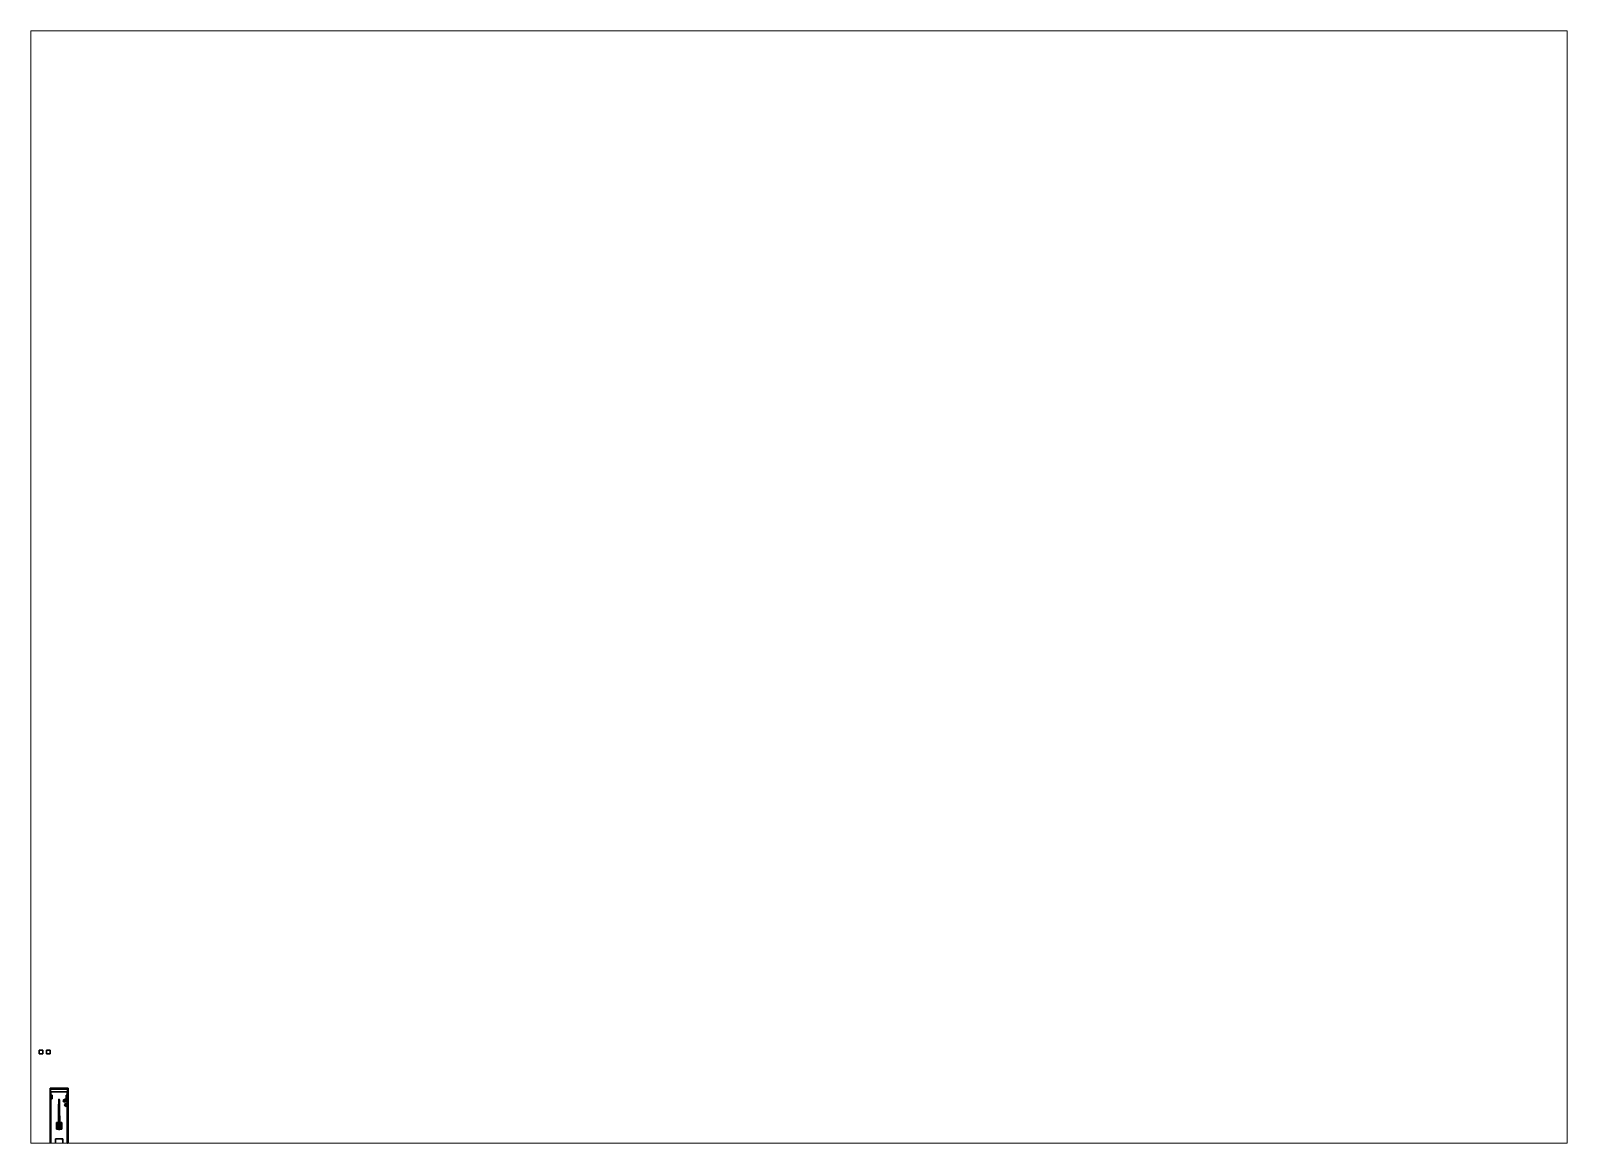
# Paper-space layout 'Layout1' of a CAD drawing. Header units: millimetres. Extents: x 28 to 251, y 20 to 181.
# The model-space entities are those that its viewports show. They can reach past a viewport. Long polylines and large blocks are cut down to what shows.
import ezdxf

# ---------------------------------------------------------------- set-up
doc = ezdxf.new("R2010")
doc.units = ezdxf.units.MM
for name, color, linetype in [('barge2', 7, 'Continuous'), ('crane', 1, 'Continuous'), ('turret', 3, 'Continuous')]:
    doc.layers.add(name, color=color, linetype=linetype)

msp = doc.modelspace()

# ---------------------------------------------------------------- linework, layer by layer
for points in [[(1, 20.5, 1), (1, 20.5), (0, 20.5), (0, 20.5, 1)], [(1, 20.5), (1, 19.5), (0, 19.5), (0, 20.5)], [(0, 20.5), (0, 19.5), (0, 19.5, 1), (0, 20.5, 1)], [(0, 20.5, 1), (0, 19.5, 1), (1, 19.5, 1), (1, 20.5, 1)], [(0, 19.5, 1), (0, 19.5), (1, 19.5), (1, 19.5, 1)], [(1, 19.5, 1), (1, 19.5), (1, 20.5), (1, 20.5, 1)], [(3, 20.5), (3, 19.5), (2, 19.5), (2, 20.5)], [(2, 20.5), (2, 19.5), (3, 19.5), (3, 20.5)], [(3, 9.75), (3, -10), (3, -10, 1), (3, 10, 1)], [(3, 10, 1), (3, -10, 1), (8, -10, 1), (8, 10, 1)], [(8, 10, 1), (8, 9.75), (3, 9.75), (3, 10, 1)], [(3.25, 9, -1), (3.25, -9.5, -1), (3, -10), (3, 9.75)], [(8, 9.75), (7.75, 9, -1), (3.25, 9, -1), (3, 9.75)], [(3.1, 9.77, 2), (3.1, 6.72, 2), (3.14, 6.72, 2), (3.14, 9.73, 2)], [(3.14, 9.73, 2), (3.14, 6.72, 2), (3.1, 6.72, 2), (3.1, 9.77, 2)], [(7.85, 9.73, 2), (3.14, 9.73, 2), (3.1, 9.77, 2), (7.89, 9.77, 2)], [(7.89, 9.77, 2), (3.1, 9.77, 2), (3.14, 9.73, 2), (7.85, 9.73, 2)], [(3.11, 9.77, 1), (3.11, 9.73, 1), (3.11, 9.73, 2), (3.11, 9.77, 2)], [(3.14, 9.75, 1), (3.11, 9.77, 1), (3.11, 9.77, 2), (3.14, 9.75, 2)], [(3.11, 9.73, 1), (3.14, 9.75, 1), (3.14, 9.75, 2), (3.11, 9.73, 2)], [(7.75, 9, -1), (7.75, -9.5, -1), (3.25, -9.5, -1), (3.25, 9, -1)], [(4.62, 9.75, 1), (4.59, 9.77, 1), (4.59, 9.77, 2), (4.62, 9.75, 2)], [(4.59, 9.77, 1), (4.59, 9.73, 1), (4.59, 9.73, 2), (4.59, 9.77, 2)], [(4.59, 9.73, 1), (4.62, 9.75, 1), (4.62, 9.75, 2), (4.59, 9.73, 2)], [(6.39, 9.77, 1), (6.39, 9.73, 1), (6.39, 9.73, 2), (6.39, 9.77, 2)], [(6.42, 9.75, 1), (6.39, 9.77, 1), (6.39, 9.77, 2), (6.42, 9.75, 2)], [(6.39, 9.73, 1), (6.42, 9.75, 1), (6.42, 9.75, 2), (6.39, 9.73, 2)], [(8, -10), (7.75, -9.5, -1), (7.75, 9, -1), (8, 9.75)], [(7.85, 9.73, 2), (7.85, -9.73, 2), (7.89, -9.77, 2), (7.89, 9.77, 2)], [(7.89, 9.77, 2), (7.89, -9.77, 2), (7.85, -9.73, 2), (7.85, 9.73, 2)], [(7.89, 9.75, 1), (7.86, 9.77, 1), (7.86, 9.77, 2), (7.89, 9.75, 2)], [(7.86, 9.77, 1), (7.86, 9.73, 1), (7.86, 9.73, 2), (7.86, 9.77, 2)], [(7.86, 9.73, 1), (7.89, 9.75, 1), (7.89, 9.75, 2), (7.86, 9.73, 2)], [(8, -10, 1), (8, -10), (8, 9.75), (8, 10, 1)], [(3.11, 8.27, 1), (3.11, 8.23, 1), (3.11, 8.23, 2), (3.11, 8.27, 2)], [(3.14, 8.25, 1), (3.11, 8.27, 1), (3.11, 8.27, 2), (3.14, 8.25, 2)], [(3.11, 8.23, 1), (3.14, 8.25, 1), (3.14, 8.25, 2), (3.11, 8.23, 2)], [(3.14, 6.75, 1), (3.11, 6.77, 1), (3.11, 6.77, 2), (3.14, 6.75, 2)], [(3.11, 6.77, 1), (3.11, 6.73, 1), (3.11, 6.73, 2), (3.11, 6.77, 2)], [(3.11, 6.73, 1), (3.14, 6.75, 1), (3.14, 6.75, 2), (3.11, 6.73, 2)], [(3.25, 8, 1), (3.25, 7, 1), (3.25, 7, 1.1), (3.25, 8, 1.1)], [(3.25, 8, 1.1), (3.25, 7, 1.1), (3.55, 7, 1.1), (3.55, 8, 1.1)], [(3.55, 8, 1.1), (3.55, 8, 1), (3.25, 8, 1), (3.25, 8, 1.1)], [(3.25, 7, 1.1), (3.25, 7, 1), (3.55, 7, 1), (3.55, 7, 1.1)], [(3.35, 7.84, 1.1), (3.3, 7.75, 1.1), (3.3, 7.75, 1.4), (3.35, 7.84, 1.4)], [(3.35, 7.84, 1.4), (3.3, 7.75, 1.4), (3.35, 7.66, 1.4), (3.45, 7.84, 1.4)], [(3.3, 7.75, 1.1), (3.35, 7.66, 1.1), (3.35, 7.66, 1.4), (3.3, 7.75, 1.4)], [(3.35, 7.34, 1.1), (3.3, 7.25, 1.1), (3.3, 7.25, 1.4), (3.35, 7.34, 1.4)], [(3.35, 7.34, 1.4), (3.3, 7.25, 1.4), (3.35, 7.16, 1.4), (3.45, 7.34, 1.4)], [(3.3, 7.25, 1.1), (3.35, 7.16, 1.1), (3.35, 7.16, 1.4), (3.3, 7.25, 1.4)], [(3.45, 7.84, 1.1), (3.35, 7.84, 1.1), (3.35, 7.84, 1.4), (3.45, 7.84, 1.4)], [(3.45, 7.84, 1.4), (3.35, 7.66, 1.4), (3.45, 7.66, 1.4), (3.5, 7.75, 1.4)], [(3.35, 7.66, 1.1), (3.45, 7.66, 1.1), (3.45, 7.66, 1.4), (3.35, 7.66, 1.4)], [(3.45, 7.34, 1.1), (3.35, 7.34, 1.1), (3.35, 7.34, 1.4), (3.45, 7.34, 1.4)], [(3.45, 7.34, 1.4), (3.35, 7.16, 1.4), (3.45, 7.16, 1.4), (3.5, 7.25, 1.4)], [(3.35, 7.16, 1.1), (3.45, 7.16, 1.1), (3.45, 7.16, 1.4), (3.35, 7.16, 1.4)], [(3.5, 7.75, 1.1), (3.45, 7.84, 1.1), (3.45, 7.84, 1.4), (3.5, 7.75, 1.4)], [(3.45, 7.66, 1.1), (3.5, 7.75, 1.1), (3.5, 7.75, 1.4), (3.45, 7.66, 1.4)], [(3.5, 7.25, 1.1), (3.45, 7.34, 1.1), (3.45, 7.34, 1.4), (3.5, 7.25, 1.4)], [(3.45, 7.16, 1.1), (3.5, 7.25, 1.1), (3.5, 7.25, 1.4), (3.45, 7.16, 1.4)], [(3.55, 7, 1.1), (3.55, 7, 1), (3.55, 8, 1), (3.55, 8, 1.1)], [(6.8, 6.79, 2), (6.68, 6.51, 2), (6.8, 6.23, 2), (7.08, 6.91, 2)], [(6.8, 6.79, 1), (6.68, 6.51, 1), (6.68, 6.51, 2), (6.8, 6.79, 2)], [(6.68, 6.51, 1), (6.8, 6.23, 1), (6.8, 6.23, 2), (6.68, 6.51, 2)], [(7.08, 6.91, 1), (6.8, 6.79, 1), (6.8, 6.79, 2), (7.08, 6.91, 2)], [(7.08, 6.91, 2), (6.8, 6.23, 2), (7.08, 6.11, 2), (7.36, 6.79, 2)], [(6.8, 6.23, 1), (7.08, 6.11, 1), (7.08, 6.11, 2), (6.8, 6.23, 2)], [(7.16, 5.61, 2), (7.04, 5.33, 2), (7.16, 5.05, 2), (7.44, 5.73, 2)], [(7.16, 5.61, 1), (7.04, 5.33, 1), (7.04, 5.33, 2), (7.16, 5.61, 2)], [(7.04, 5.33, 1), (7.16, 5.05, 1), (7.16, 5.05, 2), (7.04, 5.33, 2)], [(7.36, 6.79, 1), (7.08, 6.91, 1), (7.08, 6.91, 2), (7.36, 6.79, 2)], [(7.36, 6.79, 2), (7.08, 6.11, 2), (7.36, 6.23, 2), (7.48, 6.51, 2)], [(7.08, 6.11, 1), (7.36, 6.23, 1), (7.36, 6.23, 2), (7.08, 6.11, 2)], [(7.44, 5.73, 1), (7.16, 5.61, 1), (7.16, 5.61, 2), (7.44, 5.73, 2)], [(7.44, 5.73, 2), (7.16, 5.05, 2), (7.44, 4.93, 2), (7.72, 5.61, 2)], [(7.16, 5.05, 1), (7.44, 4.93, 1), (7.44, 4.93, 2), (7.16, 5.05, 2)], [(7.48, 6.51, 1), (7.36, 6.79, 1), (7.36, 6.79, 2), (7.48, 6.51, 2)], [(7.36, 6.23, 1), (7.48, 6.51, 1), (7.48, 6.51, 2), (7.36, 6.23, 2)], [(7.72, 5.61, 1), (7.44, 5.73, 1), (7.44, 5.73, 2), (7.72, 5.61, 2)], [(7.72, 5.61, 2), (7.44, 4.93, 2), (7.72, 5.05, 2), (7.84, 5.33, 2)], [(7.44, 4.93, 1), (7.72, 5.05, 1), (7.72, 5.05, 2), (7.44, 4.93, 2)], [(7.75, 8, 1.1), (7.75, 8, 1), (7.45, 8, 1), (7.45, 8, 1.1)], [(7.45, 8, 1), (7.45, 7, 1), (7.45, 7, 1.1), (7.45, 8, 1.1)], [(7.45, 8, 1.1), (7.45, 7, 1.1), (7.75, 7, 1.1), (7.75, 8, 1.1)], [(7.45, 7, 1.1), (7.45, 7, 1), (7.75, 7, 1), (7.75, 7, 1.1)], [(7.55, 7.84, 1.1), (7.5, 7.75, 1.1), (7.5, 7.75, 1.4), (7.55, 7.84, 1.4)], [(7.55, 7.84, 1.4), (7.5, 7.75, 1.4), (7.55, 7.66, 1.4), (7.65, 7.84, 1.4)], [(7.5, 7.75, 1.1), (7.55, 7.66, 1.1), (7.55, 7.66, 1.4), (7.5, 7.75, 1.4)], [(7.55, 7.34, 1.1), (7.5, 7.25, 1.1), (7.5, 7.25, 1.4), (7.55, 7.34, 1.4)], [(7.55, 7.34, 1.4), (7.5, 7.25, 1.4), (7.55, 7.16, 1.4), (7.65, 7.34, 1.4)], [(7.5, 7.25, 1.1), (7.55, 7.16, 1.1), (7.55, 7.16, 1.4), (7.5, 7.25, 1.4)], [(7.65, 7.84, 1.1), (7.55, 7.84, 1.1), (7.55, 7.84, 1.4), (7.65, 7.84, 1.4)], [(7.65, 7.84, 1.4), (7.55, 7.66, 1.4), (7.65, 7.66, 1.4), (7.7, 7.75, 1.4)], [(7.55, 7.66, 1.1), (7.65, 7.66, 1.1), (7.65, 7.66, 1.4), (7.55, 7.66, 1.4)], [(7.65, 7.34, 1.1), (7.55, 7.34, 1.1), (7.55, 7.34, 1.4), (7.65, 7.34, 1.4)], [(7.65, 7.34, 1.4), (7.55, 7.16, 1.4), (7.65, 7.16, 1.4), (7.7, 7.25, 1.4)], [(7.55, 7.16, 1.1), (7.65, 7.16, 1.1), (7.65, 7.16, 1.4), (7.55, 7.16, 1.4)], [(7.7, 7.75, 1.1), (7.65, 7.84, 1.1), (7.65, 7.84, 1.4), (7.7, 7.75, 1.4)], [(7.65, 7.66, 1.1), (7.7, 7.75, 1.1), (7.7, 7.75, 1.4), (7.65, 7.66, 1.4)], [(7.7, 7.25, 1.1), (7.65, 7.34, 1.1), (7.65, 7.34, 1.4), (7.7, 7.25, 1.4)], [(7.65, 7.16, 1.1), (7.7, 7.25, 1.1), (7.7, 7.25, 1.4), (7.65, 7.16, 1.4)], [(7.84, 5.33, 1), (7.72, 5.61, 1), (7.72, 5.61, 2), (7.84, 5.33, 2)], [(7.72, 5.05, 1), (7.84, 5.33, 1), (7.84, 5.33, 2), (7.72, 5.05, 2)], [(7.75, 7, 1.1), (7.75, 7, 1), (7.75, 8, 1), (7.75, 8, 1.1)], [(7.89, 8.25, 1), (7.86, 8.27, 1), (7.86, 8.27, 2), (7.89, 8.25, 2)], [(7.86, 8.27, 1), (7.86, 8.23, 1), (7.86, 8.23, 2), (7.86, 8.27, 2)], [(7.86, 8.23, 1), (7.89, 8.25, 1), (7.89, 8.25, 2), (7.86, 8.23, 2)], [(7.86, 6.77, 1), (7.86, 6.73, 1), (7.86, 6.73, 2), (7.86, 6.77, 2)], [(7.89, 6.75, 1), (7.86, 6.77, 1), (7.86, 6.77, 2), (7.89, 6.75, 2)], [(7.86, 6.73, 1), (7.89, 6.75, 1), (7.89, 6.75, 2), (7.86, 6.73, 2)], [(7.89, 5.25, 1), (7.86, 5.27, 1), (7.86, 5.27, 2), (7.89, 5.25, 2)], [(7.86, 5.27, 1), (7.86, 5.23, 1), (7.86, 5.23, 2), (7.86, 5.27, 2)], [(7.86, 5.23, 1), (7.89, 5.25, 1), (7.89, 5.25, 2), (7.86, 5.23, 2)], [(5.05, 0, 1.1), (5.95, 0, 1.1), (5.72, 0.39, 1.1), (5.27, 0.39, 1.1)], [(5.27, 0.39, 1), (5.05, 0, 1), (5.05, 0, 1.1), (5.27, 0.39, 1.1)], [(5.27, -0.39, 1.1), (5.72, -0.39, 1.1), (5.95, 0, 1.1), (5.05, 0, 1.1)], [(5.05, 0, 1), (5.27, -0.39, 1), (5.27, -0.39, 1.1), (5.05, 0, 1.1)], [(5.72, 0.39, 1), (5.27, 0.39, 1), (5.27, 0.39, 1.1), (5.72, 0.39, 1.1)], [(5.95, 0, 1), (5.72, 0.39, 1), (5.72, 0.39, 1.1), (5.95, 0, 1.1)], [(5.72, -0.39, 1), (5.95, 0, 1), (5.95, 0, 1.1), (5.72, -0.39, 1.1)], [(7.86, 3.77, 1), (7.86, 3.73, 1), (7.86, 3.73, 2), (7.86, 3.77, 2)], [(7.89, 3.75, 1), (7.86, 3.77, 1), (7.86, 3.77, 2), (7.89, 3.75, 2)], [(7.86, 3.73, 1), (7.89, 3.75, 1), (7.89, 3.75, 2), (7.86, 3.73, 2)], [(7.86, 2.27, 1), (7.86, 2.23, 1), (7.86, 2.23, 2), (7.86, 2.27, 2)], [(7.89, 2.25, 1), (7.86, 2.27, 1), (7.86, 2.27, 2), (7.89, 2.25, 2)], [(7.86, 2.23, 1), (7.89, 2.25, 1), (7.89, 2.25, 2), (7.86, 2.23, 2)], [(7.86, 0.77, 1), (7.86, 0.73, 1), (7.86, 0.73, 2), (7.86, 0.77, 2)], [(7.89, 0.75, 1), (7.86, 0.77, 1), (7.86, 0.77, 2), (7.89, 0.75, 2)], [(7.86, 0.73, 1), (7.89, 0.75, 1), (7.89, 0.75, 2), (7.86, 0.73, 2)], [(4.5, -4, 3.25), (4.5, -6, 3.25), (6.5, -6, 3.25), (6.5, -4, 3.25)], [(6.5, -4, 3.25), (6.5, -6, 3.25), (4.5, -6, 3.25), (4.5, -4, 3.25)], [(4.6, -4.1, 1), (4.6, -4.2, 1), (4.6, -4.2, 3.25), (4.6, -4.1, 3.25)], [(4.7, -4.1, 3.25), (4.7, -4.1, 1), (4.6, -4.1, 1), (4.6, -4.1, 3.25)], [(4.6, -4.2, 3.25), (4.6, -4.2, 1), (4.7, -4.2, 1), (4.7, -4.2, 3.25)], [(4.7, -4.2, 3.25), (4.7, -4.2, 1), (4.7, -4.1, 1), (4.7, -4.1, 3.25)], [(5.27, -0.39, 1), (5.72, -0.39, 1), (5.72, -0.39, 1.1), (5.27, -0.39, 1.1)], [(6.4, -4.1, 3.25), (6.4, -4.1, 1), (6.3, -4.1, 1), (6.3, -4.1, 3.25)], [(6.3, -4.1, 1), (6.3, -4.2, 1), (6.3, -4.2, 3.25), (6.3, -4.1, 3.25)], [(6.3, -4.2, 3.25), (6.3, -4.2, 1), (6.4, -4.2, 1), (6.4, -4.2, 3.25)], [(6.4, -4.2, 3.25), (6.4, -4.2, 1), (6.4, -4.1, 1), (6.4, -4.1, 3.25)], [(7.89, -0.75, 1), (7.86, -0.73, 1), (7.86, -0.73, 2), (7.89, -0.75, 2)], [(7.86, -0.73, 1), (7.86, -0.77, 1), (7.86, -0.77, 2), (7.86, -0.73, 2)], [(7.86, -0.77, 1), (7.89, -0.75, 1), (7.89, -0.75, 2), (7.86, -0.77, 2)], [(7.86, -2.23, 1), (7.86, -2.27, 1), (7.86, -2.27, 2), (7.86, -2.23, 2)], [(7.89, -2.25, 1), (7.86, -2.23, 1), (7.86, -2.23, 2), (7.89, -2.25, 2)], [(7.86, -2.27, 1), (7.89, -2.25, 1), (7.89, -2.25, 2), (7.86, -2.27, 2)], [(7.89, -3.75, 1), (7.86, -3.73, 1), (7.86, -3.73, 2), (7.89, -3.75, 2)], [(7.86, -3.73, 1), (7.86, -3.77, 1), (7.86, -3.77, 2), (7.86, -3.73, 2)], [(7.86, -3.77, 1), (7.89, -3.75, 1), (7.89, -3.75, 2), (7.86, -3.77, 2)], [(3.1, -5.22, 2), (3.1, -9.77, 2), (3.14, -9.73, 2), (3.14, -5.22, 2)], [(3.14, -5.22, 2), (3.14, -9.73, 2), (3.1, -9.77, 2), (3.1, -5.22, 2)], [(3.14, -5.25, 1), (3.11, -5.23, 1), (3.11, -5.23, 2), (3.14, -5.25, 2)], [(3.11, -5.23, 1), (3.11, -5.27, 1), (3.11, -5.27, 2), (3.11, -5.23, 2)], [(3.11, -5.27, 1), (3.14, -5.25, 1), (3.14, -5.25, 2), (3.11, -5.27, 2)], [(3.11, -6.73, 1), (3.11, -6.77, 1), (3.11, -6.77, 2), (3.11, -6.73, 2)], [(3.14, -6.75, 1), (3.11, -6.73, 1), (3.11, -6.73, 2), (3.14, -6.75, 2)], [(3.11, -6.77, 1), (3.14, -6.75, 1), (3.14, -6.75, 2), (3.11, -6.77, 2)], [(3.55, -7, 1.1), (3.55, -7, 1), (3.25, -7, 1), (3.25, -7, 1.1)], [(3.25, -7, 1), (3.25, -8, 1), (3.25, -8, 1.1), (3.25, -7, 1.1)], [(3.25, -7, 1.1), (3.25, -8, 1.1), (3.55, -8, 1.1), (3.55, -7, 1.1)], [(3.35, -7.16, 1.1), (3.3, -7.25, 1.1), (3.3, -7.25, 1.4), (3.35, -7.16, 1.4)], [(3.35, -7.16, 1.4), (3.3, -7.25, 1.4), (3.35, -7.34, 1.4), (3.45, -7.16, 1.4)], [(3.3, -7.25, 1.1), (3.35, -7.34, 1.1), (3.35, -7.34, 1.4), (3.3, -7.25, 1.4)], [(3.45, -7.16, 1.1), (3.35, -7.16, 1.1), (3.35, -7.16, 1.4), (3.45, -7.16, 1.4)], [(3.45, -7.16, 1.4), (3.35, -7.34, 1.4), (3.45, -7.34, 1.4), (3.5, -7.25, 1.4)], [(3.35, -7.34, 1.1), (3.45, -7.34, 1.1), (3.45, -7.34, 1.4), (3.35, -7.34, 1.4)], [(3.5, -7.25, 1.1), (3.45, -7.16, 1.1), (3.45, -7.16, 1.4), (3.5, -7.25, 1.4)], [(3.45, -7.34, 1.1), (3.5, -7.25, 1.1), (3.5, -7.25, 1.4), (3.45, -7.34, 1.4)], [(3.55, -8, 1.1), (3.55, -8, 1), (3.55, -7, 1), (3.55, -7, 1.1)], [(4.5, -6, 1), (4.5, -8.25, 1), (4.5, -8.25, 3), (4.5, -6, 3.25)], [(4.5, -6, 3.25), (4.5, -8.25, 3), (6.5, -8.25, 3), (6.5, -6, 3.25)], [(6.5, -6, 3.25), (6.5, -6, 1), (4.5, -6, 1), (4.5, -6, 3.25)], [(6.5, -8.25, 3), (6.5, -8.25, 1), (6.5, -6, 1), (6.5, -6, 3.25)], [(7.45, -7, 1), (7.45, -8, 1), (7.45, -8, 1.1), (7.45, -7, 1.1)], [(7.75, -7, 1.1), (7.75, -7, 1), (7.45, -7, 1), (7.45, -7, 1.1)], [(7.45, -7, 1.1), (7.45, -8, 1.1), (7.75, -8, 1.1), (7.75, -7, 1.1)], [(7.55, -7.16, 1.1), (7.5, -7.25, 1.1), (7.5, -7.25, 1.4), (7.55, -7.16, 1.4)], [(7.55, -7.16, 1.4), (7.5, -7.25, 1.4), (7.55, -7.34, 1.4), (7.65, -7.16, 1.4)], [(7.5, -7.25, 1.1), (7.55, -7.34, 1.1), (7.55, -7.34, 1.4), (7.5, -7.25, 1.4)], [(7.65, -7.16, 1.1), (7.55, -7.16, 1.1), (7.55, -7.16, 1.4), (7.65, -7.16, 1.4)], [(7.65, -7.16, 1.4), (7.55, -7.34, 1.4), (7.65, -7.34, 1.4), (7.7, -7.25, 1.4)], [(7.55, -7.34, 1.1), (7.65, -7.34, 1.1), (7.65, -7.34, 1.4), (7.55, -7.34, 1.4)], [(7.7, -7.25, 1.1), (7.65, -7.16, 1.1), (7.65, -7.16, 1.4), (7.7, -7.25, 1.4)], [(7.65, -7.34, 1.1), (7.7, -7.25, 1.1), (7.7, -7.25, 1.4), (7.65, -7.34, 1.4)], [(7.75, -8, 1.1), (7.75, -8, 1), (7.75, -7, 1), (7.75, -7, 1.1)], [(7.86, -5.23, 1), (7.86, -5.27, 1), (7.86, -5.27, 2), (7.86, -5.23, 2)], [(7.89, -5.25, 1), (7.86, -5.23, 1), (7.86, -5.23, 2), (7.89, -5.25, 2)], [(7.86, -5.27, 1), (7.89, -5.25, 1), (7.89, -5.25, 2), (7.86, -5.27, 2)], [(7.89, -6.75, 1), (7.86, -6.73, 1), (7.86, -6.73, 2), (7.89, -6.75, 2)], [(7.86, -6.73, 1), (7.86, -6.77, 1), (7.86, -6.77, 2), (7.86, -6.73, 2)], [(7.86, -6.77, 1), (7.89, -6.75, 1), (7.89, -6.75, 2), (7.86, -6.77, 2)]]:
    msp.add_3dface(points)
at = {"layer": 'barge2'}
for points in [[(-3, 10, 1), (-3, 9.75), (-8, 9.75), (-8, 10, 1)], [(-8, 10, 1), (-8, -10, 1), (-3, -10, 1), (-3, 10, 1)], [(-3, 9.75), (-3.25, 9, -1), (-7.75, 9, -1), (-8, 9.75)], [(-3.11, 9.77, 2), (-7.9, 9.77, 2), (-7.86, 9.73, 2), (-3.15, 9.73, 2)], [(-3.15, 9.73, 2), (-7.86, 9.73, 2), (-7.9, 9.77, 2), (-3.11, 9.77, 2)], [(-3.25, 9, -1), (-3.25, -9.5, -1), (-7.75, -9.5, -1), (-7.75, 9, -1)], [(-3, -10), (-3.25, -9.5, -1), (-3.25, 9, -1), (-3, 9.75)], [(-3.15, 9.73, 2), (-3.15, 6.72, 2), (-3.11, 6.72, 2), (-3.11, 9.77, 2)], [(-3.11, 9.77, 2), (-3.11, 6.72, 2), (-3.15, 6.72, 2), (-3.15, 9.73, 2)], [(-3.11, 9.75, 1), (-3.14, 9.77, 1), (-3.14, 9.77, 2), (-3.11, 9.75, 2)], [(-3.14, 9.77, 1), (-3.14, 9.73, 1), (-3.14, 9.73, 2), (-3.14, 9.77, 2)], [(-3.14, 9.73, 1), (-3.11, 9.75, 1), (-3.11, 9.75, 2), (-3.14, 9.73, 2)], [(-3, -10, 1), (-3, -10), (-3, 9.75), (-3, 10, 1)], [(-4.46, 4.59, 2), (-4.58, 4.31, 2), (-4.46, 4.03, 2), (-4.18, 4.71, 2)], [(-3.55, 5.05, 3.24), (-3.55, 4.95, 3.24), (-4.5, 4.95, 3.18), (-4.5, 5.05, 3.18)], [(-4.5, 5.05, 3.18), (-4.5, 4.95, 3.18), (-3.55, 4.95, 3.24), (-3.55, 5.05, 3.24)], [(-3.45, 4.95, 3.25), (-3.45, 4, 3.15), (-4.5, 4, 3.08), (-4.5, 4.95, 3.18)], [(-4.5, 4.95, 3.18), (-4.5, 4, 3.08), (-3.45, 4, 3.15), (-3.45, 4.95, 3.25)], [(-4.18, 4.71, 1), (-4.46, 4.59, 1), (-4.46, 4.59, 2), (-4.18, 4.71, 2)], [(-4.18, 4.71, 2), (-4.46, 4.03, 2), (-4.18, 3.91, 2), (-3.9, 4.59, 2)], [(-3.9, 4.59, 1), (-4.18, 4.71, 1), (-4.18, 4.71, 2), (-3.9, 4.59, 2)], [(-3.9, 4.59, 2), (-4.18, 3.91, 2), (-3.9, 4.03, 2), (-3.78, 4.31, 2)], [(-3.78, 4.31, 1), (-3.9, 4.59, 1), (-3.9, 4.59, 2), (-3.78, 4.31, 2)], [(-3.9, 4.03, 1), (-3.78, 4.31, 1), (-3.78, 4.31, 2), (-3.9, 4.03, 2)], [(-3.55, 8, 1), (-3.55, 7, 1), (-3.55, 7, 1.1), (-3.55, 8, 1.1)], [(-3.25, 8, 1.1), (-3.25, 8, 1), (-3.55, 8, 1), (-3.55, 8, 1.1)], [(-3.55, 8, 1.1), (-3.55, 7, 1.1), (-3.25, 7, 1.1), (-3.25, 8, 1.1)], [(-3.55, 7, 1.1), (-3.55, 7, 1), (-3.25, 7, 1), (-3.25, 7, 1.1)], [(-3.45, 5.05, 3.25), (-3.45, 5.05, 1), (-3.55, 5.05, 1), (-3.55, 5.05, 3.25)], [(-3.55, 5.05, 1), (-3.55, 4.95, 1), (-3.55, 4.95, 3.25), (-3.55, 5.05, 3.25)], [(-3.45, 4.95, 3.25), (-3.45, 5.05, 3.25), (-3.55, 5.05, 3.25), (-3.55, 4.95, 3.25)], [(-3.55, 4.95, 3.25), (-3.55, 4.95, 1), (-3.45, 4.95, 1), (-3.45, 4.95, 3.25)], [(-3.45, 7.84, 1.1), (-3.5, 7.75, 1.1), (-3.5, 7.75, 1.4), (-3.45, 7.84, 1.4)], [(-3.45, 7.84, 1.4), (-3.5, 7.75, 1.4), (-3.45, 7.66, 1.4), (-3.35, 7.84, 1.4)], [(-3.5, 7.75, 1.1), (-3.45, 7.66, 1.1), (-3.45, 7.66, 1.4), (-3.5, 7.75, 1.4)], [(-3.45, 7.34, 1.1), (-3.5, 7.25, 1.1), (-3.5, 7.25, 1.4), (-3.45, 7.34, 1.4)], [(-3.45, 7.34, 1.4), (-3.5, 7.25, 1.4), (-3.45, 7.16, 1.4), (-3.35, 7.34, 1.4)], [(-3.5, 7.25, 1.1), (-3.45, 7.16, 1.1), (-3.45, 7.16, 1.4), (-3.5, 7.25, 1.4)], [(-3.35, 7.84, 1.1), (-3.45, 7.84, 1.1), (-3.45, 7.84, 1.4), (-3.35, 7.84, 1.4)], [(-3.35, 7.84, 1.4), (-3.45, 7.66, 1.4), (-3.35, 7.66, 1.4), (-3.3, 7.75, 1.4)], [(-3.45, 7.66, 1.1), (-3.35, 7.66, 1.1), (-3.35, 7.66, 1.4), (-3.45, 7.66, 1.4)], [(-3.35, 7.34, 1.1), (-3.45, 7.34, 1.1), (-3.45, 7.34, 1.4), (-3.35, 7.34, 1.4)], [(-3.35, 7.34, 1.4), (-3.45, 7.16, 1.4), (-3.35, 7.16, 1.4), (-3.3, 7.25, 1.4)], [(-3.45, 7.16, 1.1), (-3.35, 7.16, 1.1), (-3.35, 7.16, 1.4), (-3.45, 7.16, 1.4)], [(-3.45, 4.95, 3.25), (-3.45, 4.95, 1), (-3.45, 5.05, 1), (-3.45, 5.05, 3.25)], [(-3.3, 7.75, 1.1), (-3.35, 7.84, 1.1), (-3.35, 7.84, 1.4), (-3.3, 7.75, 1.4)], [(-3.35, 7.66, 1.1), (-3.3, 7.75, 1.1), (-3.3, 7.75, 1.4), (-3.35, 7.66, 1.4)], [(-3.3, 7.25, 1.1), (-3.35, 7.34, 1.1), (-3.35, 7.34, 1.4), (-3.3, 7.25, 1.4)], [(-3.35, 7.16, 1.1), (-3.3, 7.25, 1.1), (-3.3, 7.25, 1.4), (-3.35, 7.16, 1.4)], [(-3.25, 7, 1.1), (-3.25, 7, 1), (-3.25, 8, 1), (-3.25, 8, 1.1)], [(-3.11, 8.25, 1), (-3.14, 8.27, 1), (-3.14, 8.27, 2), (-3.11, 8.25, 2)], [(-3.14, 8.27, 1), (-3.14, 8.23, 1), (-3.14, 8.23, 2), (-3.14, 8.27, 2)], [(-3.14, 8.23, 1), (-3.11, 8.25, 1), (-3.11, 8.25, 2), (-3.14, 8.23, 2)], [(-3.14, 6.77, 1), (-3.14, 6.73, 1), (-3.14, 6.73, 2), (-3.14, 6.77, 2)], [(-3.11, 6.75, 1), (-3.14, 6.77, 1), (-3.14, 6.77, 2), (-3.11, 6.75, 2)], [(-3.14, 6.73, 1), (-3.11, 6.75, 1), (-3.11, 6.75, 2), (-3.14, 6.73, 2)], [(-4.58, 3.88, 2), (-4.86, 3.2, 2), (-4.58, 3.32, 2), (-4.46, 3.6, 2)], [(-4.46, 3.6, 1), (-4.58, 3.88, 1), (-4.58, 3.88, 2), (-4.46, 3.6, 2)], [(-4.58, 3.32, 1), (-4.46, 3.6, 1), (-4.46, 3.6, 2), (-4.58, 3.32, 2)], [(-3.45, 4, 3.15), (-3.45, 2.5, 3.07), (-4.5, 2.5, 3), (-4.5, 4, 3.08)], [(-4.5, 4, 3.08), (-4.5, 2.5, 3), (-3.45, 2.5, 3.07), (-3.45, 4, 3.15)], [(-3.45, 1, 3.15), (-3.45, 2.5, 3.07), (-4.5, 2.5, 3), (-4.5, 1, 3.08)], [(-4.5, 1, 3.08), (-4.5, 2.5, 3), (-3.45, 2.5, 3.07), (-3.45, 1, 3.15)], [(-4.5, 0.05, 3.18), (-4.5, 1, 3.08), (-3.45, 1, 3.15), (-3.45, 0.05, 3.25)], [(-3.45, 0.05, 3.25), (-3.45, 1, 3.15), (-4.5, 1, 3.08), (-4.5, 0.05, 3.18)], [(-3.55, 0.05, 3.24), (-3.55, -0.05, 3.24), (-4.5, -0.05, 3.18), (-4.5, 0.05, 3.18)], [(-4.5, 0.05, 3.18), (-4.5, -0.05, 3.18), (-3.55, -0.05, 3.24), (-3.55, 0.05, 3.24)], [(-4.46, 4.03, 1), (-4.18, 3.91, 1), (-4.18, 3.91, 2), (-4.46, 4.03, 2)], [(-4.26, 3.69, 2), (-4.38, 3.41, 2), (-4.26, 3.13, 2), (-3.98, 3.81, 2)], [(-4.26, 3.69, 1), (-4.38, 3.41, 1), (-4.38, 3.41, 2), (-4.26, 3.69, 2)], [(-4.38, 3.41, 1), (-4.26, 3.13, 1), (-4.26, 3.13, 2), (-4.38, 3.41, 2)], [(-3.98, 3.81, 1), (-4.26, 3.69, 1), (-4.26, 3.69, 2), (-3.98, 3.81, 2)], [(-3.98, 3.81, 2), (-4.26, 3.13, 2), (-3.98, 3.01, 2), (-3.7, 3.69, 2)], [(-4.26, 3.13, 1), (-3.98, 3.01, 1), (-3.98, 3.01, 2), (-4.26, 3.13, 2)], [(-4.18, 3.91, 1), (-3.9, 4.03, 1), (-3.9, 4.03, 2), (-4.18, 3.91, 2)], [(-3.7, 3.69, 1), (-3.98, 3.81, 1), (-3.98, 3.81, 2), (-3.7, 3.69, 2)], [(-3.7, 3.69, 2), (-3.98, 3.01, 2), (-3.7, 3.13, 2), (-3.58, 3.41, 2)], [(-3.98, 3.01, 1), (-3.7, 3.13, 1), (-3.7, 3.13, 2), (-3.98, 3.01, 2)], [(-3.58, 3.41, 1), (-3.7, 3.69, 1), (-3.7, 3.69, 2), (-3.58, 3.41, 2)], [(-3.7, 3.13, 1), (-3.58, 3.41, 1), (-3.58, 3.41, 2), (-3.7, 3.13, 2)], [(-3.55, 0.05, 1), (-3.55, -0.05, 1), (-3.55, -0.05, 3.25), (-3.55, 0.05, 3.25)], [(-3.45, 0.05, 3.25), (-3.45, 0.05, 1), (-3.55, 0.05, 1), (-3.55, 0.05, 3.25)], [(-3.45, -0.05, 3.25), (-3.45, 0.05, 3.25), (-3.55, 0.05, 3.25), (-3.55, -0.05, 3.25)], [(-3.45, -0.05, 3.25), (-3.45, -0.05, 1), (-3.45, 0.05, 1), (-3.45, 0.05, 3.25)], [(-3.45, -0.05, 3.25), (-3.45, -1, 3.15), (-4.5, -1, 3.08), (-4.5, -0.05, 3.18)], [(-4.5, -0.05, 3.18), (-4.5, -1, 3.08), (-3.45, -1, 3.15), (-3.45, -0.05, 3.25)], [(-4.5, -1, 3.08), (-4.5, -2.5, 3), (-3.45, -2.5, 3.07), (-3.45, -1, 3.15)], [(-3.45, -1, 3.15), (-3.45, -2.5, 3.07), (-4.5, -2.5, 3), (-4.5, -1, 3.08)], [(-3.45, -4, 3.15), (-3.45, -2.5, 3.07), (-4.5, -2.5, 3), (-4.5, -4, 3.08)], [(-4.5, -4, 3.08), (-4.5, -2.5, 3), (-3.45, -2.5, 3.07), (-3.45, -4, 3.15)], [(-4.5, -4.95, 3.18), (-4.5, -4, 3.08), (-3.45, -4, 3.15), (-3.45, -4.95, 3.25)], [(-3.45, -4.95, 3.25), (-3.45, -4, 3.15), (-4.5, -4, 3.08), (-4.5, -4.95, 3.18)], [(-3.55, -0.05, 3.25), (-3.55, -0.05, 1), (-3.45, -0.05, 1), (-3.45, -0.05, 3.25)], [(-3.55, -4.95, 3.24), (-3.55, -5.05, 3.24), (-4.5, -5.05, 3.18), (-4.5, -4.95, 3.18)], [(-4.5, -4.95, 3.18), (-4.5, -5.05, 3.18), (-3.55, -5.05, 3.24), (-3.55, -4.95, 3.24)], [(-3.55, -4.95, 1), (-3.55, -5.05, 1), (-3.55, -5.05, 3.25), (-3.55, -4.95, 3.25)], [(-3.45, -4.95, 3.25), (-3.45, -4.95, 1), (-3.55, -4.95, 1), (-3.55, -4.95, 3.25)], [(-3.45, -5.05, 3.25), (-3.45, -4.95, 3.25), (-3.55, -4.95, 3.25), (-3.55, -5.05, 3.25)], [(-3.55, -5.05, 3.25), (-3.55, -5.05, 1), (-3.45, -5.05, 1), (-3.45, -5.05, 3.25)], [(-3.25, -7, 1.1), (-3.25, -7, 1), (-3.55, -7, 1), (-3.55, -7, 1.1)], [(-3.55, -7, 1), (-3.55, -8, 1), (-3.55, -8, 1.1), (-3.55, -7, 1.1)], [(-3.55, -7, 1.1), (-3.55, -8, 1.1), (-3.25, -8, 1.1), (-3.25, -7, 1.1)], [(-3.45, -7.16, 1.1), (-3.5, -7.25, 1.1), (-3.5, -7.25, 1.4), (-3.45, -7.16, 1.4)], [(-3.45, -7.16, 1.4), (-3.5, -7.25, 1.4), (-3.45, -7.34, 1.4), (-3.35, -7.16, 1.4)], [(-3.5, -7.25, 1.1), (-3.45, -7.34, 1.1), (-3.45, -7.34, 1.4), (-3.5, -7.25, 1.4)], [(-3.45, -5.05, 3.25), (-3.45, -5.05, 1), (-3.45, -4.95, 1), (-3.45, -4.95, 3.25)], [(-3.35, -7.16, 1.1), (-3.45, -7.16, 1.1), (-3.45, -7.16, 1.4), (-3.35, -7.16, 1.4)], [(-3.35, -7.16, 1.4), (-3.45, -7.34, 1.4), (-3.35, -7.34, 1.4), (-3.3, -7.25, 1.4)], [(-3.45, -7.34, 1.1), (-3.35, -7.34, 1.1), (-3.35, -7.34, 1.4), (-3.45, -7.34, 1.4)], [(-3.3, -7.25, 1.1), (-3.35, -7.16, 1.1), (-3.35, -7.16, 1.4), (-3.3, -7.25, 1.4)], [(-3.35, -7.34, 1.1), (-3.3, -7.25, 1.1), (-3.3, -7.25, 1.4), (-3.35, -7.34, 1.4)], [(-3.25, -8, 1.1), (-3.25, -8, 1), (-3.25, -7, 1), (-3.25, -7, 1.1)], [(-3.15, -5.22, 2), (-3.15, -9.73, 2), (-3.11, -9.77, 2), (-3.11, -5.22, 2)], [(-3.11, -5.22, 2), (-3.11, -9.77, 2), (-3.15, -9.73, 2), (-3.15, -5.22, 2)], [(-3.14, -5.23, 1), (-3.14, -5.27, 1), (-3.14, -5.27, 2), (-3.14, -5.23, 2)], [(-3.11, -5.25, 1), (-3.14, -5.23, 1), (-3.14, -5.23, 2), (-3.11, -5.25, 2)], [(-3.14, -5.27, 1), (-3.11, -5.25, 1), (-3.11, -5.25, 2), (-3.14, -5.27, 2)], [(-3.11, -6.75, 1), (-3.14, -6.73, 1), (-3.14, -6.73, 2), (-3.11, -6.75, 2)], [(-3.14, -6.73, 1), (-3.14, -6.77, 1), (-3.14, -6.77, 2), (-3.14, -6.73, 2)], [(-3.14, -6.77, 1), (-3.11, -6.75, 1), (-3.11, -6.75, 2), (-3.14, -6.77, 2)]]:
    msp.add_3dface(points, dxfattribs=at)
at = {"layer": 'crane'}
for points in [[(5.4, 4.49, 3.22), (5.37, 0.41, 2.18), (5.32, 0.41, 2.18), (5.35, 4.49, 3.22)], [(5.35, 4.49, 3.52), (5.32, 0.41, 2.28), (5.37, 0.41, 2.28), (5.4, 4.49, 3.52)], [(5.35, 4.49, 3.22), (5.32, 0.41, 2.18), (5.32, 0.41, 2.28), (5.35, 4.49, 3.52)], [(5.42, 6.79, 3.23), (5.35, 4.49, 3.52), (5.4, 4.49, 3.52), (5.46, 6.79, 3.23)], [(5.46, 6.79, 3.02), (5.4, 4.49, 3.22), (5.35, 4.49, 3.22), (5.42, 6.79, 3.02)], [(5.42, 6.79, 3.02), (5.35, 4.49, 3.22), (5.35, 4.49, 3.52), (5.42, 6.79, 3.23)], [(5.35, 4.49, 3.52), (5.35, 4.49, 3.22), (5.4, 4.49, 3.22), (5.4, 4.49, 3.52)], [(5.4, 4.49, 3.52), (5.4, 4.49, 3.22), (5.35, 4.49, 3.22), (5.35, 4.49, 3.52)], [(5.37, 0.41, 2.28), (5.37, 0.41, 2.18), (5.4, 4.49, 3.22), (5.4, 4.49, 3.52)], [(5.4, 4.49, 3.52), (5.4, 4.49, 3.22), (5.46, 6.79, 3.02), (5.46, 6.79, 3.23)], [(5.6, 4.56, 3.62), (5.6, 4.64, 3.48), (5.4, 4.64, 3.48), (5.4, 4.56, 3.62)], [(5.6, 4.64, 3.48), (5.6, 4.56, 3.34), (5.4, 4.56, 3.34), (5.4, 4.64, 3.48)], [(5.4, 4.32, 3.48), (5.4, 4.64, 3.48), (5.4, 4.56, 3.34), (5.4, 4.4, 3.34)], [(5.4, 4.4, 3.62), (5.4, 4.56, 3.62), (5.4, 4.64, 3.48), (5.4, 4.32, 3.48)], [(5.6, 4.56, 3.34), (5.6, 4.4, 3.34), (5.4, 4.4, 3.34), (5.4, 4.56, 3.34)], [(5.6, 4.4, 3.62), (5.6, 4.56, 3.62), (5.4, 4.56, 3.62), (5.4, 4.4, 3.62)], [(5.6, 4.4, 3.34), (5.6, 4.32, 3.48), (5.4, 4.32, 3.48), (5.4, 4.4, 3.34)], [(5.6, 4.32, 3.48), (5.6, 4.4, 3.62), (5.4, 4.4, 3.62), (5.4, 4.32, 3.48)], [(5.46, 6.79, 3.23), (5.46, 6.79, 3.02), (5.42, 6.79, 3.02), (5.42, 6.79, 3.23)], [(5.46, 6.58, 3.13), (5.46, 6.9, 3.13), (5.46, 6.82, 2.99), (5.46, 6.66, 2.99)], [(5.54, 6.9, 3.13), (5.54, 6.82, 2.99), (5.46, 6.82, 2.99), (5.46, 6.9, 3.13)], [(5.46, 6.66, 3.27), (5.46, 6.82, 3.27), (5.46, 6.9, 3.13), (5.46, 6.58, 3.13)], [(5.54, 6.82, 3.27), (5.54, 6.9, 3.13), (5.46, 6.9, 3.13), (5.46, 6.82, 3.27)], [(5.54, 6.82, 2.99), (5.54, 6.66, 2.99), (5.46, 6.66, 2.99), (5.46, 6.82, 2.99)], [(5.54, 6.66, 3.27), (5.54, 6.82, 3.27), (5.46, 6.82, 3.27), (5.46, 6.66, 3.27)], [(5.54, 6.66, 2.99), (5.54, 6.58, 3.13), (5.46, 6.58, 3.13), (5.46, 6.66, 2.99)], [(5.54, 6.58, 3.13), (5.54, 6.66, 3.27), (5.46, 6.66, 3.27), (5.46, 6.58, 3.13)], [(5.54, 6.66, 2.99), (5.54, 6.82, 2.99), (5.54, 6.9, 3.13), (5.54, 6.58, 3.13)], [(5.54, 6.58, 3.13), (5.54, 6.9, 3.13), (5.54, 6.82, 3.27), (5.54, 6.66, 3.27)], [(5.54, 6.79, 3.02), (5.6, 4.49, 3.22), (5.6, 4.49, 3.52), (5.54, 6.79, 3.23)], [(5.58, 6.79, 3.02), (5.65, 4.49, 3.22), (5.6, 4.49, 3.22), (5.54, 6.79, 3.02)], [(5.54, 6.79, 3.23), (5.6, 4.49, 3.52), (5.65, 4.49, 3.52), (5.58, 6.79, 3.23)], [(5.58, 6.79, 3.23), (5.58, 6.79, 3.02), (5.54, 6.79, 3.02), (5.54, 6.79, 3.23)], [(5.65, 4.49, 3.52), (5.65, 4.49, 3.22), (5.58, 6.79, 3.02), (5.58, 6.79, 3.23)], [(5.6, 4.4, 3.34), (5.6, 4.56, 3.34), (5.6, 4.64, 3.48), (5.6, 4.32, 3.48)], [(5.6, 4.32, 3.48), (5.6, 4.64, 3.48), (5.6, 4.56, 3.62), (5.6, 4.4, 3.62)], [(5.65, 4.49, 3.22), (5.68, 0.41, 2.18), (5.63, 0.41, 2.18), (5.6, 4.49, 3.22)], [(5.6, 4.49, 3.22), (5.63, 0.41, 2.18), (5.63, 0.41, 2.28), (5.6, 4.49, 3.52)], [(5.6, 4.49, 3.52), (5.63, 0.41, 2.28), (5.68, 0.41, 2.28), (5.65, 4.49, 3.52)], [(5.6, 4.49, 3.52), (5.6, 4.49, 3.22), (5.65, 4.49, 3.22), (5.65, 4.49, 3.52)], [(5.65, 4.49, 3.52), (5.65, 4.49, 3.22), (5.6, 4.49, 3.22), (5.6, 4.49, 3.52)], [(5.68, 0.41, 2.28), (5.68, 0.41, 2.18), (5.65, 4.49, 3.22), (5.65, 4.49, 3.52)], [(5.32, 0.41, 2.28), (5.32, 0.41, 2.18), (5.37, 0.41, 2.18), (5.37, 0.41, 2.28)], [(5.63, 0.41, 2.28), (5.63, 0.41, 2.18), (5.68, 0.41, 2.18), (5.68, 0.41, 2.28)]]:
    msp.add_3dface(points, dxfattribs=at)
at = {"layer": 'turret'}
for points in [[(4.77, -1.31, 1.39), (4.77, 0.48, 1.39), (6.23, 0.48, 1.39), (6.23, -1.31, 1.39)], [(6.23, -1.31, 1.5), (6.23, 0.48, 1.5), (4.77, 0.48, 1.5), (4.77, -1.31, 1.5)], [(4.77, 0.48, 1.5), (4.77, 0.48, 1.39), (4.77, -1.31, 1.39), (4.77, -1.31, 1.5)], [(6.23, 0.48, 1.5), (6.23, 0.48, 1.39), (4.77, 0.48, 1.39), (4.77, 0.48, 1.5)], [(5.25, 0.29, 1.71), (5.26, 0.29, 1.5), (4.84, 0.29, 1.5), (4.85, 0.29, 1.71)], [(4.84, 0.29, 1.5), (4.84, 0.24, 1.5), (4.85, 0.24, 1.71), (4.85, 0.29, 1.71)], [(4.85, 0.24, 1.71), (4.84, 0.24, 1.5), (5.26, 0.24, 1.5), (5.25, 0.24, 1.71)], [(5.25, 0.32, 1.71), (4.85, 0.32, 1.71), (4.95, 0.32, 1.88), (5.15, 0.32, 1.88)], [(4.95, 0.32, 1.88), (4.85, 0.32, 1.71), (4.85, -0.18, 1.71), (4.95, -0.18, 1.88)], [(5.15, 0.32, 1.54), (4.95, 0.32, 1.54), (4.85, 0.32, 1.71), (5.25, 0.32, 1.71)], [(4.85, 0.32, 1.71), (4.95, 0.32, 1.54), (4.95, -0.18, 1.54), (4.85, -0.18, 1.71)], [(5.22, 0.48, 1.1), (4.95, 0, 1.1), (4.95, 0, 1.39), (5.22, 0.48, 1.39)], [(4.95, 0.32, 1.54), (5.15, 0.32, 1.54), (5.15, -0.18, 1.54), (4.95, -0.18, 1.54)], [(5.15, 0.32, 1.88), (4.95, 0.32, 1.88), (4.95, -0.18, 1.88), (5.15, -0.18, 1.88)], [(4.95, 0, 1.1), (5.22, -0.48, 1.1), (5.22, -0.48, 1.39), (4.95, 0, 1.39)], [(5.25, 0.32, 1.71), (5.15, 0.32, 1.88), (5.15, -0.18, 1.88), (5.25, -0.18, 1.71)], [(5.15, 0.32, 1.54), (5.25, 0.32, 1.71), (5.25, -0.18, 1.71), (5.15, -0.18, 1.54)], [(5.77, 0.48, 1.1), (5.22, 0.48, 1.1), (5.22, 0.48, 1.39), (5.77, 0.48, 1.39)], [(5.25, 0.24, 1.71), (5.26, 0.24, 1.5), (5.26, 0.29, 1.5), (5.25, 0.29, 1.71)], [(5.26, 0.48, 1.5), (5.26, 0.01, 1.5), (5.26, 0.42, 2.26), (5.26, 0.48, 2.26)], [(5.32, 0.48, 2.26), (5.32, 0.48, 1.5), (5.26, 0.48, 1.5), (5.26, 0.48, 2.26)], [(5.26, 0.48, 2.26), (5.26, 0.42, 2.26), (5.32, 0.42, 2.26), (5.32, 0.48, 2.26)], [(5.26, 0.45, 2.24), (5.26, 0.42, 2.21), (5.26, -1.28, 3.09), (5.26, -1.22, 3.13)], [(5.32, -1.22, 3.13), (5.32, 0.45, 2.24), (5.26, 0.45, 2.24), (5.26, -1.22, 3.13)], [(5.26, -1.28, 3.09), (5.26, 0.42, 2.21), (5.32, 0.42, 2.21), (5.32, -1.28, 3.09)], [(5.26, 0.42, 2.26), (5.26, 0.01, 1.5), (5.32, 0.01, 1.5), (5.32, 0.42, 2.26)], [(5.32, 0.42, 2.26), (5.32, 0.01, 1.5), (5.32, 0.48, 1.5), (5.32, 0.48, 2.26)], [(5.32, -1.28, 3.09), (5.32, 0.42, 2.21), (5.32, 0.45, 2.24), (5.32, -1.22, 3.13)], [(5.74, 0.48, 2.26), (5.74, 0.48, 1.5), (5.68, 0.48, 1.5), (5.68, 0.48, 2.26)], [(5.68, 0.48, 1.5), (5.68, 0.01, 1.5), (5.68, 0.42, 2.26), (5.68, 0.48, 2.26)], [(5.68, 0.48, 2.26), (5.68, 0.42, 2.26), (5.74, 0.42, 2.26), (5.74, 0.48, 2.26)], [(5.74, -1.22, 3.13), (5.74, 0.45, 2.24), (5.68, 0.45, 2.24), (5.68, -1.22, 3.13)], [(5.68, 0.45, 2.24), (5.68, 0.42, 2.21), (5.68, -1.28, 3.09), (5.68, -1.22, 3.13)], [(5.68, -1.28, 3.09), (5.68, 0.42, 2.21), (5.74, 0.42, 2.21), (5.74, -1.28, 3.09)], [(5.68, 0.42, 2.26), (5.68, 0.01, 1.5), (5.74, 0.01, 1.5), (5.74, 0.42, 2.26)], [(5.74, 0.42, 2.26), (5.74, 0.01, 1.5), (5.74, 0.48, 1.5), (5.74, 0.48, 2.26)], [(5.74, -1.28, 3.09), (5.74, 0.42, 2.21), (5.74, 0.45, 2.24), (5.74, -1.22, 3.13)], [(5.77, 0.48, 2.08), (5.77, -0.49, 2.08), (5.77, -0.49, 2.63), (5.77, 0.25, 2.63)], [(6.23, 0.25, 2.63), (6.23, 0.48, 2.08), (5.77, 0.48, 2.08), (5.77, 0.25, 2.63)], [(6.23, 0.48, 2.08), (6.23, 0.48, 1.5), (5.77, 0.48, 1.5), (5.77, 0.48, 2.08)], [(5.77, 0.48, 1.5), (5.77, -0.49, 1.5), (5.77, -0.49, 2.08), (5.77, 0.48, 2.08)], [(5.77, 0.25, 2.63), (5.77, -0.49, 2.63), (6.23, -0.49, 2.63), (6.23, 0.25, 2.63)], [(5.77, -0.48, 1.1), (6.05, 0, 1.1), (6.05, 0, 1.39), (5.77, -0.48, 1.39)], [(6.05, 0, 1.1), (5.77, 0.48, 1.1), (5.77, 0.48, 1.39), (6.05, 0, 1.39)], [(6.13, 0.25, 2.68), (6.1, 0.25, 2.63), (6.04, 0.25, 2.63), (6.01, 0.25, 2.68)], [(6.1, 0.25, 2.73), (6.13, 0.25, 2.68), (6.01, 0.25, 2.68), (6.04, 0.25, 2.73)], [(6.05, 0.21, 2.72), (6.04, 0.25, 2.73), (6.01, 0.25, 2.68), (6.03, 0.21, 2.68)], [(6.03, 0.21, 2.68), (6.01, 0.25, 2.68), (6.04, 0.25, 2.63), (6.05, 0.21, 2.64)], [(6.07, 0.19, 2.68), (6.05, 0.21, 2.72), (6.03, 0.21, 2.68), (6.07, 0.19, 2.68)], [(6.07, 0.19, 2.68), (6.03, 0.21, 2.68), (6.05, 0.21, 2.64), (6.07, 0.19, 2.68)], [(6.09, 0.21, 2.72), (6.1, 0.25, 2.73), (6.04, 0.25, 2.73), (6.05, 0.21, 2.72)], [(6.05, 0.21, 2.64), (6.04, 0.25, 2.63), (6.1, 0.25, 2.63), (6.09, 0.21, 2.64)], [(6.07, 0.19, 2.68), (6.09, 0.21, 2.72), (6.05, 0.21, 2.72), (6.07, 0.19, 2.68)], [(6.07, 0.19, 2.68), (6.05, 0.21, 2.64), (6.09, 0.21, 2.64), (6.07, 0.19, 2.68)], [(6.07, 0.19, 2.68), (6.11, 0.21, 2.68), (6.09, 0.21, 2.72), (6.07, 0.19, 2.68)], [(6.07, 0.19, 2.68), (6.09, 0.21, 2.64), (6.11, 0.21, 2.68), (6.07, 0.19, 2.68)], [(6.11, 0.21, 2.68), (6.13, 0.25, 2.68), (6.1, 0.25, 2.73), (6.09, 0.21, 2.72)], [(6.09, 0.21, 2.64), (6.1, 0.25, 2.63), (6.13, 0.25, 2.68), (6.11, 0.21, 2.68)], [(6.23, -1.31, 1.39), (6.23, 0.48, 1.39), (6.23, 0.48, 1.5), (6.23, -1.31, 1.5)], [(6.23, -0.49, 2.63), (6.23, -0.49, 2.08), (6.23, 0.48, 2.08), (6.23, 0.25, 2.63)], [(6.23, -0.49, 2.08), (6.23, -0.49, 1.5), (6.23, 0.48, 1.5), (6.23, 0.48, 2.08)], [(4.77, -1.31, 1.5), (4.77, -1.31, 1.39), (6.23, -1.31, 1.39), (6.23, -1.31, 1.5)], [(4.84, -0.1, 1.5), (4.84, -0.15, 1.5), (4.85, -0.15, 1.71), (4.85, -0.1, 1.71)], [(5.25, -0.1, 1.71), (5.26, -0.1, 1.5), (4.84, -0.1, 1.5), (4.85, -0.1, 1.71)], [(4.85, -0.15, 1.71), (4.84, -0.15, 1.5), (5.26, -0.15, 1.5), (5.25, -0.15, 1.71)], [(5.15, -0.18, 1.88), (4.95, -0.18, 1.88), (4.85, -0.18, 1.71), (5.25, -0.18, 1.71)], [(5.25, -0.18, 1.71), (4.85, -0.18, 1.71), (4.95, -0.18, 1.54), (5.15, -0.18, 1.54)], [(4.91, -0.62, 1.97), (4.91, -1.05, 1.97), (5.3, -1.05, 1.97), (5.3, -0.62, 1.97)], [(4.91, -0.62, 1.5), (4.91, -1.05, 1.5), (4.91, -1.05, 1.97), (4.91, -0.62, 1.97)], [(5.3, -0.62, 1.97), (5.3, -0.62, 1.5), (4.91, -0.62, 1.5), (4.91, -0.62, 1.97)], [(4.91, -1.05, 1.97), (4.91, -1.05, 1.5), (5.3, -1.05, 1.5), (5.3, -1.05, 1.97)], [(5.02, -0.18, 1.71), (5.05, -0.18, 1.68), (5.05, -0.62, 1.68), (5.02, -0.62, 1.71)], [(5.05, -0.18, 1.74), (5.02, -0.18, 1.71), (5.02, -0.62, 1.71), (5.05, -0.62, 1.74)], [(5.05, -0.18, 1.68), (5.08, -0.18, 1.71), (5.08, -0.62, 1.71), (5.05, -0.62, 1.68)], [(5.08, -0.18, 1.71), (5.05, -0.18, 1.74), (5.05, -0.62, 1.74), (5.08, -0.62, 1.71)], [(5.22, -0.48, 1.1), (5.77, -0.48, 1.1), (5.77, -0.48, 1.39), (5.22, -0.48, 1.39)], [(5.25, -0.15, 1.71), (5.26, -0.15, 1.5), (5.26, -0.1, 1.5), (5.25, -0.1, 1.71)], [(5.32, -1.22, 3.15), (5.32, -1.22, 1.5), (5.26, -1.22, 1.5), (5.26, -1.22, 3.15)], [(5.26, -1.22, 1.5), (5.26, -1.28, 1.5), (5.26, -1.28, 3.15), (5.26, -1.22, 3.15)], [(5.26, -1.22, 3.15), (5.26, -1.28, 3.15), (5.32, -1.28, 3.15), (5.32, -1.22, 3.15)], [(5.26, -1.28, 3.15), (5.26, -1.28, 1.5), (5.32, -1.28, 1.5), (5.32, -1.28, 3.15)], [(5.3, -1.19, 1.86), (5.3, -0.49, 1.86), (5.3, -0.66, 1.56), (5.3, -1.01, 1.56)], [(5.3, -1.01, 2.16), (5.3, -0.66, 2.16), (5.3, -0.49, 1.86), (5.3, -1.19, 1.86)], [(5.7, -0.49, 1.86), (5.7, -0.66, 1.56), (5.3, -0.66, 1.56), (5.3, -0.49, 1.86)], [(5.7, -0.66, 2.16), (5.7, -0.49, 1.86), (5.3, -0.49, 1.86), (5.3, -0.66, 2.16)], [(5.3, -1.05, 1.97), (5.3, -1.05, 1.5), (5.3, -0.62, 1.5), (5.3, -0.62, 1.97)], [(5.7, -0.66, 1.56), (5.7, -1.01, 1.56), (5.3, -1.01, 1.56), (5.3, -0.66, 1.56)], [(5.7, -1.01, 2.16), (5.7, -0.66, 2.16), (5.3, -0.66, 2.16), (5.3, -1.01, 2.16)], [(5.7, -1.01, 1.56), (5.7, -1.19, 1.86), (5.3, -1.19, 1.86), (5.3, -1.01, 1.56)], [(5.7, -1.19, 1.86), (5.7, -1.01, 2.16), (5.3, -1.01, 2.16), (5.3, -1.19, 1.86)], [(5.32, -1.41, 3.11), (5.32, -1.09, 3.11), (5.32, -1.17, 2.97), (5.32, -1.33, 2.97)], [(5.68, -1.09, 3.11), (5.68, -1.17, 2.97), (5.32, -1.17, 2.97), (5.32, -1.09, 3.11)], [(5.32, -1.33, 3.25), (5.32, -1.17, 3.25), (5.32, -1.09, 3.11), (5.32, -1.41, 3.11)], [(5.68, -1.17, 2.97), (5.68, -1.33, 2.97), (5.32, -1.33, 2.97), (5.32, -1.17, 2.97)], [(5.68, -1.33, 3.25), (5.68, -1.17, 3.25), (5.32, -1.17, 3.25), (5.32, -1.33, 3.25)], [(5.32, -1.28, 3.15), (5.32, -1.28, 1.5), (5.32, -1.22, 1.5), (5.32, -1.22, 3.15)], [(5.68, -1.33, 2.97), (5.68, -1.41, 3.11), (5.32, -1.41, 3.11), (5.32, -1.33, 2.97)], [(5.68, -1.41, 3.11), (5.68, -1.33, 3.25), (5.32, -1.33, 3.25), (5.32, -1.41, 3.11)], [(5.68, -1.33, 2.97), (5.68, -1.17, 2.97), (5.68, -1.09, 3.11), (5.68, -1.41, 3.11)], [(5.68, -1.41, 3.11), (5.68, -1.09, 3.11), (5.68, -1.17, 3.25), (5.68, -1.33, 3.25)], [(5.68, -1.22, 1.5), (5.68, -1.28, 1.5), (5.68, -1.28, 3.15), (5.68, -1.22, 3.15)], [(5.74, -1.22, 3.15), (5.74, -1.22, 1.5), (5.68, -1.22, 1.5), (5.68, -1.22, 3.15)], [(5.68, -1.22, 3.15), (5.68, -1.28, 3.15), (5.74, -1.28, 3.15), (5.74, -1.22, 3.15)], [(5.68, -1.28, 3.15), (5.68, -1.28, 1.5), (5.74, -1.28, 1.5), (5.74, -1.28, 3.15)], [(5.7, -1.01, 1.56), (5.7, -0.66, 1.56), (5.7, -0.49, 1.86), (5.7, -1.19, 1.86)], [(5.7, -1.19, 1.86), (5.7, -0.49, 1.86), (5.7, -0.66, 2.16), (5.7, -1.01, 2.16)], [(5.7, -0.55, 1.5), (5.7, -1.12, 1.5), (5.7, -0.98, 1.97), (5.7, -0.7, 1.97)], [(5.77, -0.7, 1.97), (5.77, -0.55, 1.5), (5.7, -0.55, 1.5), (5.7, -0.7, 1.97)], [(5.7, -0.7, 1.97), (5.7, -0.98, 1.97), (5.77, -0.98, 1.97), (5.77, -0.7, 1.97)], [(5.7, -0.98, 1.97), (5.7, -1.12, 1.5), (5.77, -1.12, 1.5), (5.77, -0.98, 1.97)], [(5.74, -1.28, 3.15), (5.74, -1.28, 1.5), (5.74, -1.22, 1.5), (5.74, -1.22, 3.15)], [(5.77, -0.49, 2.63), (5.77, -0.49, 2.08), (6.23, -0.49, 2.08), (6.23, -0.49, 2.63)], [(5.77, -0.49, 2.08), (5.77, -0.49, 1.5), (6.23, -0.49, 1.5), (6.23, -0.49, 2.08)], [(5.77, -0.98, 1.97), (5.77, -1.12, 1.5), (5.77, -0.55, 1.5), (5.77, -0.7, 1.97)]]:
    msp.add_3dface(points, dxfattribs=at)

psp = doc.layouts.get("Layout1")

# ---------------------------------------------------------------- viewports
at = {"layer": '0'}
psp.add_viewport(center=(139.22, 100.81), size=(222.76, 161.29), view_center_point=(210, 148.5), view_height=307.4901, dxfattribs=at)

doc.saveas('drawing.dxf')
